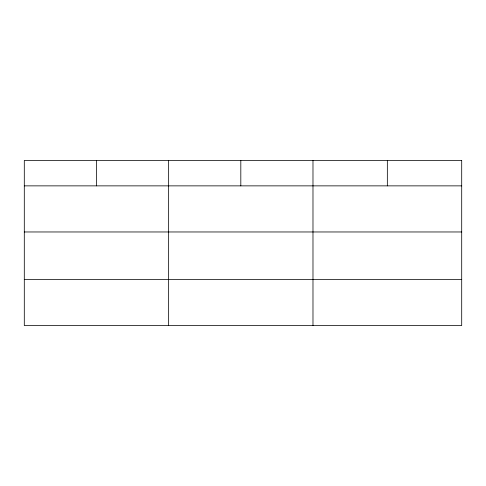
<?xml version="1.0" encoding="UTF-8"?>
<svg xmlns="http://www.w3.org/2000/svg" width="486" height="486" viewBox="0 0 486 486"><rect width="100%" height="100%" fill="white"/><g stroke="black" fill="none" stroke-linecap="round" stroke-linejoin="round"><path stroke-width="0.73" d="M24.3 185.865L461.7 185.865M24.3 231.968L461.7 231.968M24.3 279.462L461.7 279.462M387.342 160.441L387.342 185.865M312.984 160.441L312.984 325.559M240.813 160.441L240.813 185.865M168.642 160.441L168.642 325.559M96.471 160.441L96.471 185.865M461.7 160.441L24.3 160.441L24.3 325.559L461.7 325.559L461.7 160.441"/></g></svg>
